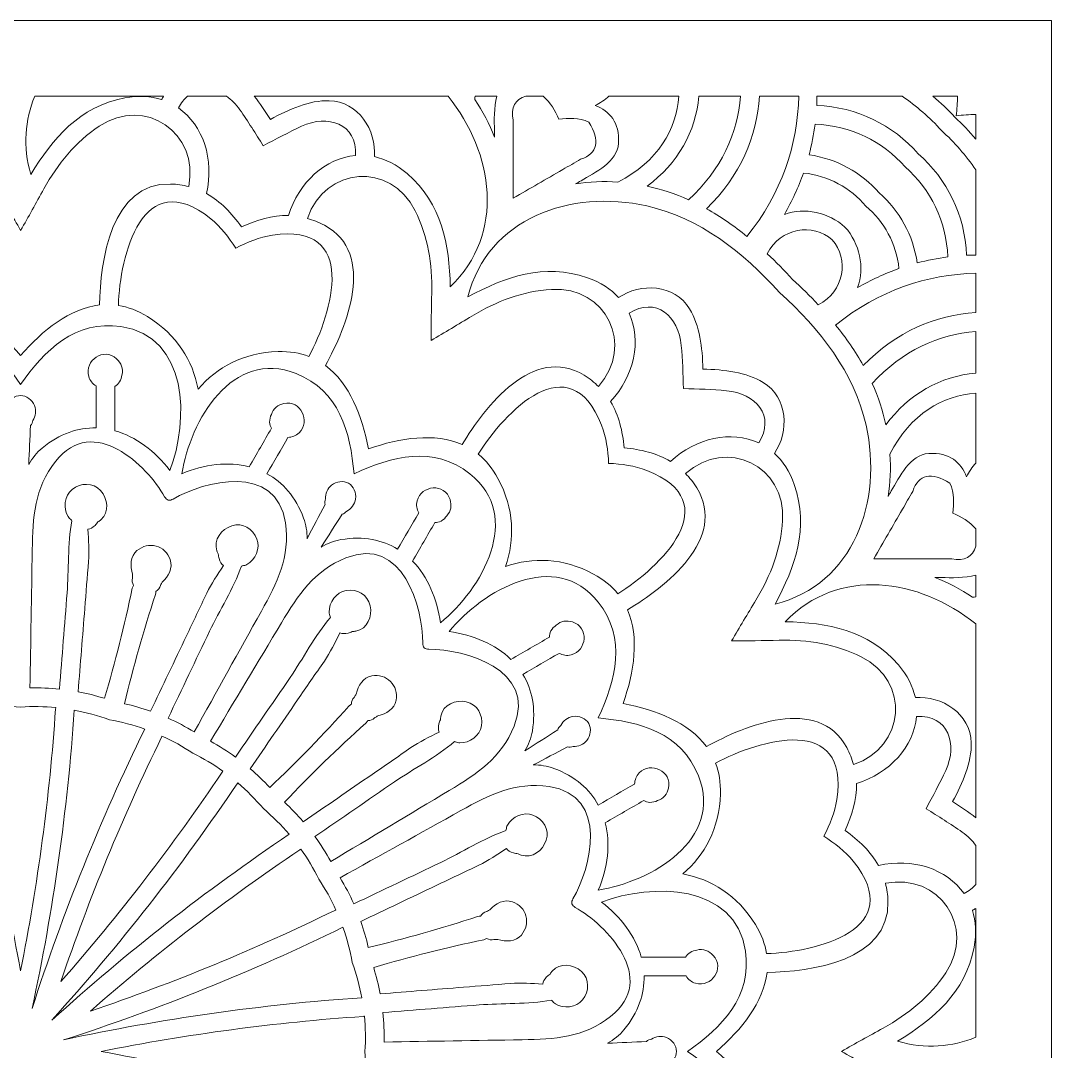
# Model space of a CAD drawing. Extents: x -175 to 692, y -400 to 112.
# Drawn here: x 406.6 to 488.4, y -113.3 to -31.5 of the extents above; entities that cross this region are included whole.
import ezdxf

# ---------------------------------------------------------------- set-up
doc = ezdxf.new("R2010")
doc.units = 0
doc.header["$MEASUREMENT"] = 0
doc.layers.add('Layer 1', color=7, linetype='Continuous', lineweight=0)

msp = doc.modelspace()

# ---------------------------------------------------------------- linework, layer by layer
at = {"layer": 'Layer 1'}
for points, knots in [([(482.316, -31.529), (482.316, -31.529), (479.285, -31.529), (479.285, -31.529), (479.285, -31.529), (468.992, -31.529), (468.992, -31.529), (468.992, -31.529), (467.45, -31.529), (467.45, -31.529), (467.45, -31.529), (464.28, -31.529), (464.28, -31.529), (464.28, -31.529), (462.643, -31.529), (462.643, -31.529), (462.643, -31.529), (459.147, -31.529), (459.147, -31.529), (459.147, -31.529), (456.952, -31.529), (456.952, -31.529), (456.952, -31.529), (444.633, -31.529), (444.633, -31.529), (444.633, -31.529), (442.743, -31.529), (442.743, -31.529), (442.743, -31.529), (439.304, -31.529), (439.304, -31.529), (439.304, -31.529), (437.702, -31.529), (437.702, -31.529), (437.702, -31.529), (434.87, -31.529), (434.87, -31.529), (434.87, -31.529), (430.56, -31.529), (430.56, -31.529), (430.56, -31.529), (413.403, -31.529), (413.403, -31.529), (413.403, -31.529), (410.566, -31.529), (410.566, -31.529), (410.566, -31.529), (410.433, -31.529), (410.433, -31.529), (410.433, -31.529), (408.705, -31.529), (408.705, -31.529), (408.705, -31.529), (404.53, -31.529), (404.53, -31.529), (404.53, -31.529), (402.802, -31.529), (402.802, -31.529), (402.802, -31.529), (402.669, -31.529), (402.669, -31.529), (402.669, -31.529), (399.832, -31.529), (399.832, -31.529), (399.832, -31.529), (382.676, -31.529), (382.676, -31.529), (382.676, -31.529), (378.365, -31.529), (378.365, -31.529), (378.365, -31.529), (375.533, -31.529), (375.533, -31.529), (375.533, -31.529), (373.931, -31.529), (373.931, -31.529), (373.931, -31.529), (370.493, -31.529), (370.493, -31.529), (370.493, -31.529), (368.602, -31.529), (368.602, -31.529), (368.602, -31.529), (356.284, -31.529), (356.284, -31.529), (356.284, -31.529), (354.088, -31.529), (354.088, -31.529), (354.088, -31.529), (350.593, -31.529), (350.593, -31.529), (350.593, -31.529), (348.956, -31.529), (348.956, -31.529), (348.956, -31.529), (345.786, -31.529), (345.786, -31.529), (345.786, -31.529), (344.243, -31.529), (344.243, -31.529), (344.243, -31.529), (333.95, -31.529), (333.95, -31.529), (333.95, -31.529), (330.919, -31.529), (330.919, -31.529), (330.919, -31.529), (324.823, -31.529), (324.823, -31.529), (324.823, -31.529), (324.823, -37.625), (324.823, -37.625), (324.823, -37.625), (324.823, -40.656), (324.823, -40.656), (324.823, -40.656), (324.823, -50.949), (324.823, -50.949), (324.823, -50.949), (324.823, -52.492), (324.823, -52.492), (324.823, -52.492), (324.823, -55.661), (324.823, -55.661), (324.823, -55.661), (324.823, -57.299), (324.823, -57.299), (324.823, -57.299), (324.823, -60.794), (324.823, -60.794), (324.823, -60.794), (324.823, -62.99), (324.823, -62.99), (324.823, -62.99), (324.823, -75.308), (324.823, -75.308), (324.823, -75.308), (324.823, -77.199), (324.823, -77.199), (324.823, -77.199), (324.823, -80.637), (324.823, -80.637), (324.823, -80.637), (324.823, -82.239), (324.823, -82.239), (324.823, -82.239), (324.823, -85.071), (324.823, -85.071), (324.823, -85.071), (324.823, -89.382), (324.823, -89.382), (324.823, -89.382), (324.823, -106.538), (324.823, -106.538), (324.823, -106.538), (324.823, -109.375), (324.823, -109.375), (324.823, -109.375), (324.823, -109.508), (324.823, -109.508), (324.823, -109.508), (324.823, -111.236), (324.823, -111.236), (324.823, -111.236), (324.823, -115.411), (324.823, -115.411), (324.823, -115.411), (324.823, -117.139), (324.823, -117.139), (324.823, -117.139), (324.823, -117.272), (324.823, -117.272), (324.823, -117.272), (324.823, -120.109), (324.823, -120.109), (324.823, -120.109), (324.823, -137.266), (324.823, -137.266), (324.823, -137.266), (324.823, -141.576), (324.823, -141.576), (324.823, -141.576), (324.823, -144.408), (324.823, -144.408), (324.823, -144.408), (324.823, -146.01), (324.823, -146.01), (324.823, -146.01), (324.823, -149.449), (324.823, -149.449), (324.823, -149.449), (324.823, -151.339), (324.823, -151.339), (324.823, -151.339), (324.823, -163.657), (324.823, -163.657), (324.823, -163.657), (324.823, -165.853), (324.823, -165.853), (324.823, -165.853), (324.823, -169.348), (324.823, -169.348), (324.823, -169.348), (324.823, -170.986), (324.823, -170.986), (324.823, -170.986), (324.823, -174.155), (324.823, -174.155), (324.823, -174.155), (324.823, -175.698), (324.823, -175.698), (324.823, -175.698), (324.823, -185.991), (324.823, -185.991), (324.823, -185.991), (324.823, -189.022), (324.823, -189.022), (324.823, -189.022), (324.823, -195.119), (324.823, -195.119), (324.823, -195.119), (330.919, -195.119), (330.919, -195.119), (330.919, -195.119), (333.95, -195.119), (333.95, -195.119), (333.95, -195.119), (344.243, -195.119), (344.243, -195.119), (344.243, -195.119), (345.786, -195.119), (345.786, -195.119), (345.786, -195.119), (348.956, -195.119), (348.956, -195.119), (348.956, -195.119), (350.593, -195.119), (350.593, -195.119), (350.593, -195.119), (354.088, -195.119), (354.088, -195.119), (354.088, -195.119), (356.284, -195.119), (356.284, -195.119), (356.284, -195.119), (368.602, -195.119), (368.602, -195.119), (368.602, -195.119), (370.493, -195.119), (370.493, -195.119), (370.493, -195.119), (373.931, -195.119), (373.931, -195.119), (373.931, -195.119), (375.533, -195.119), (375.533, -195.119), (375.533, -195.119), (378.365, -195.119), (378.365, -195.119), (378.365, -195.119), (382.676, -195.119), (382.676, -195.119), (382.676, -195.119), (399.832, -195.119), (399.832, -195.119), (399.832, -195.119), (402.669, -195.119), (402.669, -195.119), (402.669, -195.119), (402.802, -195.119), (402.802, -195.119), (402.802, -195.119), (404.53, -195.119), (404.53, -195.119), (404.53, -195.119), (408.705, -195.119), (408.705, -195.119), (408.705, -195.119), (410.433, -195.119), (410.433, -195.119), (410.433, -195.119), (410.566, -195.119), (410.566, -195.119), (410.566, -195.119), (413.403, -195.119), (413.403, -195.119), (413.403, -195.119), (430.559, -195.119), (430.559, -195.119), (430.559, -195.119), (434.87, -195.119), (434.87, -195.119), (434.87, -195.119), (437.702, -195.119), (437.702, -195.119), (437.702, -195.119), (439.304, -195.119), (439.304, -195.119), (439.304, -195.119), (442.743, -195.119), (442.743, -195.119), (442.743, -195.119), (444.633, -195.119), (444.633, -195.119), (444.633, -195.119), (456.952, -195.119), (456.952, -195.119), (456.952, -195.119), (459.147, -195.119), (459.147, -195.119), (459.147, -195.119), (462.643, -195.119), (462.643, -195.119), (462.643, -195.119), (464.28, -195.119), (464.28, -195.119), (464.28, -195.119), (467.45, -195.119), (467.45, -195.119), (467.45, -195.119), (468.992, -195.119), (468.992, -195.119), (468.992, -195.119), (479.285, -195.119), (479.285, -195.119), (479.285, -195.119), (482.316, -195.119), (482.316, -195.119), (482.316, -195.119), (488.413, -195.119), (488.413, -195.119), (488.413, -195.119), (488.413, -189.022), (488.413, -189.022), (488.413, -189.022), (488.413, -185.991), (488.413, -185.991), (488.413, -185.991), (488.413, -175.698), (488.413, -175.698), (488.413, -175.698), (488.413, -174.155), (488.413, -174.155), (488.413, -174.155), (488.413, -170.986), (488.413, -170.986), (488.413, -170.986), (488.413, -169.348), (488.413, -169.348), (488.413, -169.348), (488.413, -165.853), (488.413, -165.853), (488.413, -165.853), (488.413, -163.657), (488.413, -163.657), (488.413, -163.657), (488.413, -151.339), (488.413, -151.339), (488.413, -151.339), (488.413, -149.449), (488.413, -149.449), (488.413, -149.449), (488.413, -146.01), (488.413, -146.01), (488.413, -146.01), (488.413, -144.408), (488.413, -144.408), (488.413, -144.408), (488.413, -141.576), (488.413, -141.576), (488.413, -141.576), (488.413, -137.266), (488.413, -137.266), (488.413, -137.266), (488.413, -120.109), (488.413, -120.109), (488.413, -120.109), (488.413, -117.272), (488.413, -117.272), (488.413, -117.272), (488.413, -117.139), (488.413, -117.139), (488.413, -117.139), (488.413, -115.411), (488.413, -115.411), (488.413, -115.411), (488.413, -111.236), (488.413, -111.236), (488.413, -111.236), (488.413, -109.508), (488.413, -109.508), (488.413, -109.508), (488.413, -109.375), (488.413, -109.375), (488.413, -109.375), (488.413, -106.538), (488.413, -106.538), (488.413, -106.538), (488.413, -89.382), (488.413, -89.382), (488.413, -89.382), (488.413, -85.071), (488.413, -85.071), (488.413, -85.071), (488.413, -82.239), (488.413, -82.239), (488.413, -82.239), (488.413, -80.637), (488.413, -80.637), (488.413, -80.637), (488.413, -77.199), (488.413, -77.199), (488.413, -77.199), (488.413, -75.308), (488.413, -75.308), (488.413, -75.308), (488.413, -62.99), (488.413, -62.99), (488.413, -62.99), (488.413, -60.794), (488.413, -60.794), (488.413, -60.794), (488.413, -57.299), (488.413, -57.299), (488.413, -57.299), (488.413, -55.661), (488.413, -55.661), (488.413, -55.661), (488.413, -52.492), (488.413, -52.492), (488.413, -52.492), (488.413, -50.949), (488.413, -50.949), (488.413, -50.949), (488.413, -40.656), (488.413, -40.656), (488.413, -40.656), (488.413, -37.625), (488.413, -37.625), (488.413, -37.625), (488.413, -31.529), (488.413, -31.529), (488.413, -31.529), (482.316, -31.529), (482.316, -31.529)], [0, 0, 0, 0, 1, 1, 1, 2, 2, 2, 3, 3, 3, 4, 4, 4, 5, 5, 5, 6, 6, 6, 7, 7, 7, 8, 8, 8, 9, 9, 9, 10, 10, 10, 11, 11, 11, 12, 12, 12, 13, 13, 13, 14, 14, 14, 15, 15, 15, 16, 16, 16, 17, 17, 17, 18, 18, 18, 19, 19, 19, 20, 20, 20, 21, 21, 21, 22, 22, 22, 23, 23, 23, 24, 24, 24, 25, 25, 25, 26, 26, 26, 27, 27, 27, 28, 28, 28, 29, 29, 29, 30, 30, 30, 31, 31, 31, 32, 32, 32, 33, 33, 33, 34, 34, 34, 35, 35, 35, 36, 36, 36, 37, 37, 37, 38, 38, 38, 39, 39, 39, 40, 40, 40, 41, 41, 41, 42, 42, 42, 43, 43, 43, 44, 44, 44, 45, 45, 45, 46, 46, 46, 47, 47, 47, 48, 48, 48, 49, 49, 49, 50, 50, 50, 51, 51, 51, 52, 52, 52, 53, 53, 53, 54, 54, 54, 55, 55, 55, 56, 56, 56, 57, 57, 57, 58, 58, 58, 59, 59, 59, 60, 60, 60, 61, 61, 61, 62, 62, 62, 63, 63, 63, 64, 64, 64, 65, 65, 65, 66, 66, 66, 67, 67, 67, 68, 68, 68, 69, 69, 69, 70, 70, 70, 71, 71, 71, 72, 72, 72, 73, 73, 73, 74, 74, 74, 75, 75, 75, 76, 76, 76, 77, 77, 77, 78, 78, 78, 79, 79, 79, 80, 80, 80, 81, 81, 81, 82, 82, 82, 83, 83, 83, 84, 84, 84, 85, 85, 85, 86, 86, 86, 87, 87, 87, 88, 88, 88, 89, 89, 89, 90, 90, 90, 91, 91, 91, 92, 92, 92, 93, 93, 93, 94, 94, 94, 95, 95, 95, 96, 96, 96, 97, 97, 97, 98, 98, 98, 99, 99, 99, 100, 100, 100, 101, 101, 101, 102, 102, 102, 103, 103, 103, 104, 104, 104, 105, 105, 105, 106, 106, 106, 107, 107, 107, 108, 108, 108, 109, 109, 109, 110, 110, 110, 111, 111, 111, 112, 112, 112, 113, 113, 113, 114, 114, 114, 115, 115, 115, 116, 116, 116, 117, 117, 117, 118, 118, 118, 119, 119, 119, 120, 120, 120, 121, 121, 121, 122, 122, 122, 123, 123, 123, 124, 124, 124, 125, 125, 125, 126, 126, 126, 127, 127, 127, 128, 128, 128, 129, 129, 129, 130, 130, 130, 131, 131, 131, 132, 132, 132, 133, 133, 133, 134, 134, 134, 135, 135, 135, 136, 136, 136, 137, 137, 137, 138, 138, 138, 139, 139, 139, 140, 140, 140, 141, 141, 141, 142, 142, 142, 143, 143, 143, 144, 144, 144, 145, 145, 145, 146, 146, 146, 147, 147, 147, 148, 148, 148, 148]), ([(419.957, -44.701), (419.51, -44.589), (419.039, -44.509), (418.517, -44.496), (413.774, -44.378), (412.95, -50.61), (412.884, -54.095), (410.516, -54.361), (408.362, -56.098), (406.618, -58.113), (404.873, -56.098), (402.72, -54.361), (400.351, -54.095), (400.285, -50.61), (399.462, -44.378), (394.719, -44.496), (394.197, -44.509), (393.726, -44.589), (393.279, -44.701), (392.44, -40.424), (396.722, -37.486), (400.372, -39.897), (402.296, -41.168), (403.66, -42.886), (404.778, -44.886), (405.398, -45.994), (405.989, -47.1), (406.618, -48.176), (407.246, -47.1), (407.838, -45.994), (408.457, -44.886), (409.575, -42.886), (410.939, -41.168), (412.863, -39.897), (416.514, -37.486), (420.796, -40.424), (419.957, -44.701)], [0, 0, 0, 0, 1, 1, 1, 2, 2, 2, 3, 3, 3, 4, 4, 4, 5, 5, 5, 6, 6, 6, 7, 7, 7, 8, 8, 8, 9, 9, 9, 10, 10, 10, 11, 11, 11, 12, 12, 12, 12]), ([(417.966, -37.529), (417.914, -37.62), (417.849, -37.704), (417.804, -37.799), (416.95, -37.528), (415.973, -37.455), (414.878, -37.666), (411.258, -38.363), (409.186, -40.867), (407.424, -43.739), (406.782, -41.514), (406.97, -39.407), (407.734, -37.529), (407.734, -37.529), (417.966, -37.529), (417.966, -37.529)], [0, 0, 0, 0, 1, 1, 1, 2, 2, 2, 3, 3, 3, 4, 4, 4, 5, 5, 5, 5]), ([(422.949, -37.529), (423.345, -37.8), (423.711, -38.16), (424.015, -38.598), (424.664, -39.53), (425.27, -40.497), (425.872, -41.466), (425.872, -41.466), (425.871, -41.468), (425.871, -41.468), (426.877, -40.93), (427.886, -40.394), (428.914, -39.91), (430.979, -38.94), (433.324, -39.696), (433.198, -42.224), (430.812, -42.433), (428.693, -44.354), (427.871, -46.996), (426.591, -46.973), (425.361, -47.35), (424.148, -47.899), (423.373, -46.817), (422.495, -45.876), (421.376, -45.255), (421.984, -42.556), (421.109, -39.833), (419.148, -38.459), (419.35, -38.065), (419.592, -37.76), (419.858, -37.529), (419.858, -37.529), (422.949, -37.529), (422.949, -37.529)], [0, 0, 0, 0, 1, 1, 1, 2, 2, 2, 3, 3, 3, 4, 4, 4, 5, 5, 5, 6, 6, 6, 7, 7, 7, 8, 8, 8, 9, 9, 9, 10, 10, 10, 11, 11, 11, 11]), ([(440.539, -37.529), (444.181, -42.046), (445.099, -48.427), (440.714, -52.652), (440.624, -49.286), (440.078, -46.084), (437.292, -43.672), (436.45, -42.942), (435.568, -42.517), (434.692, -42.324), (434.854, -40.231), (433.414, -37.941), (431.113, -37.887), (429.522, -37.849), (427.938, -38.545), (426.434, -39.368), (426.434, -39.368), (426.434, -39.368), (426.434, -39.368), (426.042, -38.724), (425.622, -38.098), (425.159, -37.529), (425.159, -37.529), (440.539, -37.529), (440.539, -37.529)], [0, 0, 0, 0, 1, 1, 1, 2, 2, 2, 3, 3, 3, 4, 4, 4, 5, 5, 5, 6, 6, 6, 7, 7, 7, 8, 8, 8, 8]), ([(444.411, -37.529), (444.155, -38.414), (444.212, -39.47), (444.211, -40.268), (444.211, -40.435), (444.211, -40.602), (444.211, -40.769), (443.817, -39.737), (443.296, -38.74), (442.674, -37.798), (442.668, -37.704), (442.678, -37.621), (442.675, -37.529), (442.675, -37.529), (444.411, -37.529), (444.411, -37.529)], [0, 0, 0, 0, 1, 1, 1, 2, 2, 2, 3, 3, 3, 4, 4, 4, 5, 5, 5, 5]), ([(448.077, -37.529), (448.688, -38.031), (449.045, -38.666), (449.322, -39.357), (449.322, -39.357), (449.322, -39.357), (449.322, -39.357), (450.119, -39.243), (450.905, -39.228), (451.709, -39.581), (452.643, -41.067), (452.426, -42.049), (451.057, -42.528), (450.584, -42.802), (450.11, -43.076), (449.637, -43.349), (448.326, -44.107), (447.015, -44.865), (445.704, -45.624), (445.705, -44.109), (445.706, -42.595), (445.707, -41.08), (445.708, -40.534), (445.708, -39.987), (445.709, -39.441), (445.514, -38.414), (445.853, -37.781), (446.708, -37.529), (446.708, -37.529), (448.077, -37.529), (448.077, -37.529)], [0, 0, 0, 0, 1, 1, 1, 2, 2, 2, 3, 3, 3, 4, 4, 4, 5, 5, 5, 6, 6, 6, 7, 7, 7, 8, 8, 8, 9, 9, 9, 10, 10, 10, 10]), ([(458.843, -37.529), (458.667, -40.144), (457.223, -42.719), (453.997, -44.335), (452.87, -44.267), (451.746, -44.315), (450.655, -44.49), (450.799, -44.406), (450.944, -44.323), (451.088, -44.239), (452.199, -43.597), (453.96, -42.752), (454.063, -41.259), (454.177, -39.604), (453.363, -38.703), (452.214, -38.257), (452.61, -38.059), (452.968, -37.809), (453.304, -37.529), (453.304, -37.529), (458.843, -37.529), (458.843, -37.529)], [0, 0, 0, 0, 1, 1, 1, 2, 2, 2, 3, 3, 3, 4, 4, 4, 5, 5, 5, 6, 6, 6, 7, 7, 7, 7]), ([(463.749, -37.529), (463.532, -40.446), (462.236, -43.374), (459.606, -45.743), (458.56, -45.273), (457.467, -44.91), (456.328, -44.663), (458.77, -42.892), (460.196, -40.317), (460.447, -37.529), (460.447, -37.529), (463.749, -37.529), (463.749, -37.529)], [0, 0, 0, 0, 1, 1, 1, 2, 2, 2, 3, 3, 3, 4, 4, 4, 4]), ([(468.361, -37.529), (468.292, -41.357), (467, -45.253), (464.253, -48.648), (463.232, -47.827), (462.163, -47.083), (461.036, -46.456), (463.735, -43.866), (465.059, -40.694), (465.257, -37.529), (465.257, -37.529), (468.361, -37.529), (468.361, -37.529)], [0, 0, 0, 0, 1, 1, 1, 2, 2, 2, 3, 3, 3, 4, 4, 4, 4]), ([(482.413, -50.131), (482.169, -50.136), (481.927, -50.126), (481.683, -50.139), (481.544, -46.957), (480.136, -44.105), (477.849, -42.093), (475.836, -39.806), (472.984, -38.397), (469.802, -38.258), (469.815, -38.014), (469.806, -37.772), (469.81, -37.529), (469.81, -37.529), (476.562, -37.529), (476.562, -37.529), (477.703, -38.305), (478.754, -39.211), (479.694, -40.248), (479.694, -40.248), (479.694, -40.248), (479.694, -40.248), (480.73, -41.187), (481.636, -42.238), (482.413, -43.379), (482.413, -43.379), (482.413, -50.131), (482.413, -50.131)], [0, 0, 0, 0, 1, 1, 1, 2, 2, 2, 3, 3, 3, 4, 4, 4, 5, 5, 5, 6, 6, 6, 7, 7, 7, 8, 8, 8, 9, 9, 9, 9]), ([(482.413, -40.925), (481.894, -40.317), (481.35, -39.73), (480.755, -39.186), (480.211, -38.591), (479.624, -38.047), (479.016, -37.529), (479.016, -37.529), (480.964, -37.529), (480.964, -37.529), (480.96, -38.041), (480.928, -38.56), (480.855, -39.086), (480.855, -39.086), (480.855, -39.086), (480.855, -39.086), (481.381, -39.013), (481.9, -38.981), (482.413, -38.978), (482.413, -38.978), (482.413, -40.925), (482.413, -40.925)], [0, 0, 0, 0, 1, 1, 1, 2, 2, 2, 3, 3, 3, 4, 4, 4, 5, 5, 5, 6, 6, 6, 7, 7, 7, 7]), ([(474.743, -45.198), (473.342, -43.58), (471.386, -42.492), (469.181, -42.175), (469.394, -41.37), (469.558, -40.561), (469.666, -39.75), (472.472, -39.856), (475.033, -41.092), (476.806, -43.136), (476.806, -43.136), (476.806, -43.136), (476.806, -43.136), (478.849, -44.908), (480.085, -47.469), (480.191, -50.275), (479.38, -50.383), (478.571, -50.547), (477.766, -50.76), (477.449, -48.555), (476.362, -46.599), (474.743, -45.198)], [0, 0, 0, 0, 1, 1, 1, 2, 2, 2, 3, 3, 3, 4, 4, 4, 5, 5, 5, 6, 6, 6, 7, 7, 7, 7]), ([(429.492, -58.179), (428.775, -57.907), (427.965, -57.764), (427.043, -57.793), (424.299, -57.88), (422.206, -59.025), (420.701, -60.763), (420.267, -58.506), (419.027, -56.468), (416.694, -55.02), (415.91, -54.533), (415.137, -54.253), (414.38, -54.13), (414.491, -50.192), (416.27, -42.897), (421.699, -47.246), (422.505, -47.891), (423.129, -48.711), (423.695, -49.59), (423.695, -49.59), (423.697, -49.582), (423.697, -49.582), (424.625, -49.104), (425.577, -48.713), (426.595, -48.558), (433.472, -47.506), (431.365, -54.713), (429.492, -58.179)], [0, 0, 0, 0, 1, 1, 1, 2, 2, 2, 3, 3, 3, 4, 4, 4, 5, 5, 5, 6, 6, 6, 7, 7, 7, 8, 8, 8, 9, 9, 9, 9]), ([(442.43, -54.974), (444.397, -53.802), (446.438, -52.996), (448.74, -52.857), (453.107, -52.594), (455.346, -57.28), (452.481, -60.564), (452.15, -60.244), (451.782, -59.939), (451.336, -59.666), (447.291, -57.195), (443.458, -62.177), (441.657, -65.162), (439.473, -64.21), (436.74, -64.637), (434.223, -65.51), (433.72, -62.892), (432.723, -60.311), (430.805, -58.896), (432.49, -55.846), (434.893, -50.037), (430.727, -47.767), (430.268, -47.518), (429.82, -47.352), (429.377, -47.225), (430.789, -43.102), (435.966, -42.698), (437.922, -46.612), (438.953, -48.675), (439.275, -50.844), (439.243, -53.135), (439.226, -54.404), (439.185, -55.658), (439.192, -56.904), (440.274, -56.286), (441.339, -55.624), (442.43, -54.974)], [0, 0, 0, 0, 1, 1, 1, 2, 2, 2, 3, 3, 3, 4, 4, 4, 5, 5, 5, 6, 6, 6, 7, 7, 7, 8, 8, 8, 9, 9, 9, 10, 10, 10, 11, 11, 11, 12, 12, 12, 12]), ([(472.033, -47.909), (470.711, -46.715), (468.85, -46.344), (467.228, -46.907), (467.84, -45.836), (468.346, -44.739), (468.738, -43.624), (470.722, -43.829), (472.468, -44.795), (473.685, -46.256), (473.685, -46.256), (473.685, -46.256), (473.685, -46.256), (475.146, -47.473), (476.112, -49.219), (476.317, -51.203), (475.202, -51.595), (474.105, -52.101), (473.034, -52.713), (473.598, -51.091), (473.226, -49.231), (472.033, -47.909)], [0, 0, 0, 0, 1, 1, 1, 2, 2, 2, 3, 3, 3, 4, 4, 4, 5, 5, 5, 6, 6, 6, 7, 7, 7, 7]), ([(466.482, -77.829), (468.087, -74.869), (469.214, -71.823), (468.009, -68.341), (467.644, -67.288), (467.093, -66.478), (466.431, -65.873), (467.617, -64.142), (467.515, -61.439), (465.549, -60.241), (464.19, -59.413), (462.471, -59.224), (460.757, -59.184), (460.717, -57.47), (460.528, -55.751), (459.7, -54.392), (458.502, -52.426), (455.8, -52.324), (454.068, -53.51), (453.463, -52.849), (452.654, -52.297), (451.6, -51.933), (448.118, -50.727), (445.073, -51.855), (442.112, -53.459), (443.666, -47.2), (450.287, -44.879), (456.309, -46.238), (460.513, -47.187), (463.94, -49.91), (466.844, -53.098), (470.031, -56.001), (472.755, -59.428), (473.703, -63.632), (475.062, -69.655), (472.741, -76.275), (466.482, -77.829)], [0, 0, 0, 0, 1, 1, 1, 2, 2, 2, 3, 3, 3, 4, 4, 4, 5, 5, 5, 6, 6, 6, 7, 7, 7, 8, 8, 8, 9, 9, 9, 10, 10, 10, 11, 11, 11, 12, 12, 12, 12]), ([(469.916, -54.085), (469.265, -53.386), (468.581, -52.714), (467.876, -52.065), (467.876, -52.065), (467.876, -52.065), (467.876, -52.065), (467.227, -51.36), (466.555, -50.676), (465.856, -50.026), (466.931, -47.958), (469.485, -47.568), (471.013, -48.928), (472.373, -50.457), (471.983, -53.01), (469.916, -54.085)], [0, 0, 0, 0, 1, 1, 1, 2, 2, 2, 3, 3, 3, 4, 4, 4, 5, 5, 5, 5]), ([(482.413, -54.685), (479.247, -54.882), (476.075, -56.206), (473.485, -58.906), (472.858, -57.778), (472.115, -56.709), (471.294, -55.688), (474.688, -52.941), (478.584, -51.649), (482.413, -51.58), (482.413, -51.58), (482.413, -54.685), (482.413, -54.685)], [0, 0, 0, 0, 1, 1, 1, 2, 2, 2, 3, 3, 3, 4, 4, 4, 4]), ([(454.902, -54.754), (457.028, -53.381), (458.855, -55.035), (459.047, -57.308), (459.143, -58.44), (459.182, -59.581), (459.22, -60.722), (459.22, -60.722), (459.22, -60.722), (459.22, -60.722), (460.36, -60.759), (461.501, -60.798), (462.634, -60.894), (464.907, -61.086), (466.56, -62.914), (465.187, -65.039), (463.016, -64.028), (460.221, -64.632), (458.187, -66.509), (457.091, -65.849), (455.836, -65.56), (454.512, -65.429), (454.381, -64.105), (454.092, -62.851), (453.432, -61.754), (455.309, -59.721), (455.913, -56.925), (454.902, -54.754)], [0, 0, 0, 0, 1, 1, 1, 2, 2, 2, 3, 3, 3, 4, 4, 4, 5, 5, 5, 6, 6, 6, 7, 7, 7, 8, 8, 8, 9, 9, 9, 9]), ([(414.579, -55.809), (419.969, -56.607), (419.973, -63.262), (418.461, -67.225), (417.281, -65.677), (415.76, -64.541), (414.101, -64.078), (414.101, -62.903), (414.101, -61.729), (414.101, -60.554), (414.242, -60.464), (414.373, -60.353), (414.474, -60.196), (414.582, -60.028), (414.627, -59.85), (414.645, -59.671), (414.812, -59.165), (414.589, -58.688), (414.238, -58.364), (413.217, -57.421), (411.672, -58.484), (412.025, -59.769), (412.115, -60.098), (412.335, -60.348), (412.604, -60.519), (412.604, -61.631), (412.604, -62.742), (412.604, -63.854), (411.19, -63.823), (409.728, -64.293), (408.329, -65.444), (407.888, -65.807), (407.544, -66.258), (407.263, -66.756), (407.309, -65.722), (407.356, -64.688), (407.402, -63.655), (407.5, -63.551), (407.562, -63.42), (407.591, -63.264), (407.812, -62.917), (407.875, -62.47), (407.718, -62.077), (407.525, -61.594), (407.092, -61.296), (406.618, -61.267), (406.143, -61.296), (405.711, -61.594), (405.518, -62.077), (405.36, -62.47), (405.423, -62.917), (405.644, -63.264), (405.673, -63.42), (405.735, -63.551), (405.833, -63.655), (405.88, -64.688), (405.926, -65.722), (405.973, -66.756), (405.691, -66.258), (405.348, -65.807), (404.907, -65.444), (403.508, -64.293), (402.045, -63.823), (400.631, -63.854), (400.631, -62.742), (400.631, -61.631), (400.631, -60.519), (400.9, -60.348), (401.12, -60.098), (401.211, -59.769), (401.563, -58.484), (400.018, -57.421), (398.998, -58.364), (398.646, -58.688), (398.423, -59.165), (398.59, -59.671), (398.609, -59.85), (398.653, -60.028), (398.762, -60.196), (398.863, -60.353), (398.994, -60.464), (399.134, -60.554), (399.134, -61.729), (399.134, -62.903), (399.134, -64.078), (397.476, -64.541), (395.954, -65.677), (394.774, -67.225), (393.262, -63.262), (393.266, -56.607), (398.657, -55.809), (402.278, -55.273), (404.728, -57.688), (406.618, -60.409), (408.507, -57.688), (410.957, -55.273), (414.579, -55.809)], [0, 0, 0, 0, 1, 1, 1, 2, 2, 2, 3, 3, 3, 4, 4, 4, 5, 5, 5, 6, 6, 6, 7, 7, 7, 8, 8, 8, 9, 9, 9, 10, 10, 10, 11, 11, 11, 12, 12, 12, 13, 13, 13, 14, 14, 14, 15, 15, 15, 16, 16, 16, 17, 17, 17, 18, 18, 18, 19, 19, 19, 20, 20, 20, 21, 21, 21, 22, 22, 22, 23, 23, 23, 24, 24, 24, 25, 25, 25, 26, 26, 26, 27, 27, 27, 28, 28, 28, 29, 29, 29, 30, 30, 30, 31, 31, 31, 32, 32, 32, 32]), ([(482.413, -59.494), (479.624, -59.745), (477.049, -61.171), (475.278, -63.613), (475.032, -62.474), (474.668, -61.381), (474.198, -60.336), (476.568, -57.705), (479.495, -56.409), (482.413, -56.192), (482.413, -56.192), (482.413, -59.494), (482.413, -59.494)], [0, 0, 0, 0, 1, 1, 1, 2, 2, 2, 3, 3, 3, 4, 4, 4, 4]), ([(452.072, -75.445), (449.651, -74.149), (447.266, -74.094), (445.094, -74.847), (445.847, -72.675), (445.792, -70.29), (444.496, -67.87), (444.06, -67.056), (443.531, -66.426), (442.937, -65.942), (445.002, -62.587), (450.19, -57.158), (452.718, -63.639), (453.092, -64.599), (453.229, -65.619), (453.28, -66.661), (454.322, -66.712), (455.342, -66.849), (456.302, -67.224), (462.783, -69.751), (457.354, -74.939), (453.999, -77.004), (453.515, -76.41), (452.885, -75.881), (452.072, -75.445)], [0, 0, 0, 0, 1, 1, 1, 2, 2, 2, 3, 3, 3, 4, 4, 4, 5, 5, 5, 6, 6, 6, 7, 7, 7, 8, 8, 8, 8]), ([(439.924, -79.325), (439.676, -77.394), (438.927, -75.648), (437.721, -74.417), (438.309, -73.4), (438.896, -72.383), (439.483, -71.366), (439.65, -71.358), (439.819, -71.328), (439.985, -71.242), (440.185, -71.139), (440.323, -70.986), (440.432, -70.817), (440.782, -70.464), (440.833, -69.973), (440.697, -69.537), (440.284, -68.211), (438.415, -68.359), (438.078, -69.647), (437.991, -69.978), (438.057, -70.304), (438.205, -70.587), (437.649, -71.549), (437.093, -72.512), (436.537, -73.475), (435.328, -72.741), (433.826, -72.417), (432.039, -72.714), (431.479, -72.807), (430.957, -73.019), (430.467, -73.306), (431.022, -72.438), (431.577, -71.57), (432.132, -70.702), (432.268, -70.66), (432.387, -70.578), (432.491, -70.457), (432.856, -70.268), (433.133, -69.912), (433.194, -69.492), (433.268, -68.978), (433.043, -68.503), (432.646, -68.241), (432.221, -68.029), (431.697, -68.071), (431.288, -68.392), (430.955, -68.654), (430.786, -69.073), (430.805, -69.484), (430.751, -69.634), (430.74, -69.778), (430.772, -69.917), (430.298, -70.831), (429.824, -71.746), (429.349, -72.66), (429.353, -72.092), (429.275, -71.534), (429.076, -71.003), (428.44, -69.307), (427.408, -68.168), (426.168, -67.488), (426.724, -66.525), (427.28, -65.563), (427.835, -64.6), (428.154, -64.586), (428.469, -64.48), (428.712, -64.24), (429.66, -63.304), (428.853, -61.611), (427.499, -61.917), (427.052, -62.017), (426.653, -62.307), (426.522, -62.786), (426.43, -62.965), (426.367, -63.161), (426.378, -63.386), (426.387, -63.573), (426.445, -63.734), (426.521, -63.882), (425.934, -64.9), (425.347, -65.917), (424.76, -66.934), (423.091, -66.505), (421.204, -66.729), (419.408, -67.48), (420.08, -63.292), (423.413, -57.53), (428.481, -59.534), (431.885, -60.881), (432.799, -64.197), (433.075, -67.498), (436.072, -66.087), (439.401, -65.22), (442.269, -67.495), (446.539, -70.881), (443.215, -76.649), (439.924, -79.325)], [0, 0, 0, 0, 1, 1, 1, 2, 2, 2, 3, 3, 3, 4, 4, 4, 5, 5, 5, 6, 6, 6, 7, 7, 7, 8, 8, 8, 9, 9, 9, 10, 10, 10, 11, 11, 11, 12, 12, 12, 13, 13, 13, 14, 14, 14, 15, 15, 15, 16, 16, 16, 17, 17, 17, 18, 18, 18, 19, 19, 19, 20, 20, 20, 21, 21, 21, 22, 22, 22, 23, 23, 23, 24, 24, 24, 25, 25, 25, 26, 26, 26, 27, 27, 27, 28, 28, 28, 29, 29, 29, 30, 30, 30, 31, 31, 31, 32, 32, 32, 32]), ([(482.413, -66.637), (482.132, -66.973), (481.882, -67.331), (481.684, -67.727), (481.238, -66.578), (480.337, -65.764), (478.682, -65.879), (477.189, -65.982), (476.344, -67.742), (475.702, -68.853), (475.619, -68.997), (475.535, -69.142), (475.451, -69.286), (475.626, -68.195), (475.674, -67.072), (475.606, -65.944), (477.222, -62.718), (479.797, -61.274), (482.413, -61.099), (482.413, -61.099), (482.413, -66.637), (482.413, -66.637)], [0, 0, 0, 0, 1, 1, 1, 2, 2, 2, 3, 3, 3, 4, 4, 4, 5, 5, 5, 6, 6, 6, 7, 7, 7, 7]), ([(425.721, -78.391), (423.945, -81.585), (422.17, -84.779), (420.395, -87.973), (419.723, -87.567), (419.034, -87.197), (418.322, -86.879), (419.419, -84.575), (420.517, -82.27), (421.614, -79.966), (422.378, -78.362), (423.54, -76.585), (424.145, -74.818), (424.173, -74.807), (424.202, -74.798), (424.228, -74.784), (424.339, -74.782), (424.455, -74.758), (424.574, -74.693), (425.239, -74.327), (425.662, -73.404), (425.371, -72.665), (425.059, -71.872), (424.244, -71.335), (423.373, -71.616), (422.558, -71.88), (421.881, -72.716), (422.197, -73.611), (422.226, -73.694), (422.261, -73.774), (422.3, -73.852), (422.31, -73.972), (422.331, -74.095), (422.368, -74.219), (422.447, -74.476), (422.566, -74.655), (422.708, -74.778), (422.24, -75.493), (421.748, -76.215), (421.392, -76.961), (420.855, -78.089), (420.318, -79.217), (419.781, -80.345), (418.831, -82.339), (417.882, -84.334), (416.932, -86.328), (416.26, -86.09), (415.569, -85.896), (414.864, -85.734), (415.558, -82.81), (416.375, -79.924), (417.323, -77.071), (417.353, -76.981), (417.354, -76.901), (417.353, -76.822), (417.527, -76.715), (417.666, -76.541), (417.714, -76.358), (417.717, -76.344), (417.713, -76.333), (417.716, -76.32), (417.769, -76.246), (417.815, -76.167), (417.856, -76.085), (418.36, -75.634), (418.722, -74.961), (418.488, -74.294), (418.296, -73.748), (417.878, -73.362), (417.362, -73.226), (416.846, -73.086), (416.292, -73.211), (415.853, -73.588), (415.316, -74.049), (415.293, -74.812), (415.505, -75.455), (415.499, -75.546), (415.499, -75.637), (415.508, -75.729), (415.504, -75.741), (415.495, -75.749), (415.491, -75.762), (415.441, -75.945), (415.475, -76.164), (415.572, -76.344), (415.531, -76.411), (415.492, -76.482), (415.473, -76.575), (414.867, -79.519), (414.132, -82.428), (413.271, -85.307), (412.58, -85.095), (411.884, -84.918), (411.183, -84.787), (411.358, -82.586), (411.532, -80.384), (411.707, -78.182), (411.806, -76.936), (411.905, -75.691), (412.004, -74.445), (412.069, -73.621), (412.006, -72.751), (411.958, -71.896), (412.142, -71.861), (412.334, -71.766), (412.529, -71.583), (412.619, -71.499), (412.687, -71.406), (412.754, -71.313), (412.833, -71.261), (412.909, -71.204), (412.982, -71.142), (413.703, -70.525), (413.534, -69.462), (412.96, -68.826), (412.347, -68.147), (411.372, -68.205), (410.706, -68.735), (410.085, -69.23), (409.989, -70.241), (410.382, -70.89), (410.453, -71.006), (410.541, -71.084), (410.636, -71.142), (410.651, -71.167), (410.672, -71.189), (410.691, -71.213), (410.332, -73.046), (410.45, -75.166), (410.309, -76.936), (410.107, -79.481), (409.905, -82.025), (409.703, -84.57), (408.928, -84.489), (408.146, -84.465), (407.361, -84.48), (407.421, -80.827), (407.481, -77.173), (407.54, -73.52), (407.582, -70.967), (407.701, -68.644), (409.387, -66.502), (412.387, -62.692), (416.673, -66.862), (418.047, -69.31), (418.124, -69.447), (418.227, -69.529), (418.337, -69.587), (418.461, -69.591), (418.591, -69.572), (418.726, -69.491), (421.14, -68.059), (426.937, -66.59), (427.63, -71.39), (428.019, -74.089), (426.961, -76.16), (425.721, -78.391)], [0, 0, 0, 0, 1, 1, 1, 2, 2, 2, 3, 3, 3, 4, 4, 4, 5, 5, 5, 6, 6, 6, 7, 7, 7, 8, 8, 8, 9, 9, 9, 10, 10, 10, 11, 11, 11, 12, 12, 12, 13, 13, 13, 14, 14, 14, 15, 15, 15, 16, 16, 16, 17, 17, 17, 18, 18, 18, 19, 19, 19, 20, 20, 20, 21, 21, 21, 22, 22, 22, 23, 23, 23, 24, 24, 24, 25, 25, 25, 26, 26, 26, 27, 27, 27, 28, 28, 28, 29, 29, 29, 30, 30, 30, 31, 31, 31, 32, 32, 32, 33, 33, 33, 34, 34, 34, 35, 35, 35, 36, 36, 36, 37, 37, 37, 38, 38, 38, 39, 39, 39, 40, 40, 40, 41, 41, 41, 42, 42, 42, 43, 43, 43, 44, 44, 44, 45, 45, 45, 46, 46, 46, 47, 47, 47, 48, 48, 48, 49, 49, 49, 50, 50, 50, 51, 51, 51, 52, 52, 52, 52]), ([(466.806, -80.698), (469.097, -80.666), (471.267, -80.988), (473.33, -82.019), (477.243, -83.975), (476.839, -89.152), (472.716, -90.564), (472.589, -90.121), (472.424, -89.673), (472.174, -89.214), (469.904, -85.048), (464.095, -87.451), (461.045, -89.136), (459.63, -87.218), (457.049, -86.221), (454.431, -85.718), (455.304, -83.201), (455.732, -80.468), (454.779, -78.284), (457.764, -76.483), (462.746, -72.65), (460.275, -68.605), (460.003, -68.159), (459.697, -67.792), (459.377, -67.46), (462.661, -64.595), (467.347, -66.835), (467.084, -71.201), (466.945, -73.504), (466.14, -75.544), (464.967, -77.512), (464.317, -78.602), (463.655, -79.667), (463.037, -80.75), (464.283, -80.756), (465.537, -80.715), (466.806, -80.698)], [0, 0, 0, 0, 1, 1, 1, 2, 2, 2, 3, 3, 3, 4, 4, 4, 5, 5, 5, 6, 6, 6, 7, 7, 7, 8, 8, 8, 9, 9, 9, 10, 10, 10, 11, 11, 11, 12, 12, 12, 12]), ([(482.413, -71.864), (482.413, -71.864), (482.413, -73.234), (482.413, -73.234), (482.16, -74.088), (481.527, -74.427), (480.501, -74.233), (479.954, -74.233), (479.408, -74.233), (478.861, -74.234), (477.347, -74.235), (475.832, -74.236), (474.317, -74.237), (475.076, -72.926), (475.834, -71.615), (476.592, -70.304), (476.866, -69.831), (477.139, -69.358), (477.413, -68.885), (477.892, -67.515), (478.874, -67.298), (480.36, -68.233), (480.713, -69.036), (480.699, -69.822), (480.584, -70.619), (481.275, -70.896), (481.91, -71.254), (482.413, -71.864)], [0, 0, 0, 0, 1, 1, 1, 2, 2, 2, 3, 3, 3, 4, 4, 4, 5, 5, 5, 6, 6, 6, 7, 7, 7, 8, 8, 8, 9, 9, 9, 9]), ([(445.782, -87.514), (444.77, -90.046), (442.817, -91.311), (440.627, -92.623), (437.493, -94.501), (434.359, -96.379), (431.225, -98.258), (430.846, -97.57), (430.434, -96.906), (429.976, -96.274), (432.079, -94.827), (434.181, -93.38), (436.284, -91.933), (437.747, -90.926), (439.642, -89.968), (441.05, -88.741), (441.08, -88.745), (441.109, -88.752), (441.139, -88.753), (441.236, -88.806), (441.348, -88.844), (441.484, -88.846), (442.242, -88.863), (443.07, -88.274), (443.188, -87.489), (443.314, -86.646), (442.877, -85.774), (441.982, -85.582), (441.145, -85.403), (440.14, -85.788), (439.966, -86.721), (439.948, -86.815), (439.937, -86.91), (439.932, -87.004), (439.885, -87.108), (439.838, -87.214), (439.81, -87.334), (439.75, -87.594), (439.763, -87.808), (439.825, -87.985), (439.061, -88.371), (438.276, -88.751), (437.594, -89.22), (436.565, -89.928), (435.536, -90.637), (434.506, -91.345), (432.687, -92.597), (430.868, -93.85), (429.048, -95.102), (428.585, -94.561), (428.085, -94.048), (427.556, -93.556), (429.619, -91.371), (431.768, -89.277), (434.015, -87.281), (434.086, -87.217), (434.128, -87.148), (434.166, -87.079), (434.37, -87.073), (434.577, -86.993), (434.71, -86.858), (434.72, -86.848), (434.722, -86.836), (434.731, -86.826), (434.814, -86.789), (434.893, -86.743), (434.969, -86.693), (435.632, -86.555), (436.282, -86.153), (436.412, -85.458), (436.519, -84.889), (436.35, -84.347), (435.971, -83.97), (435.595, -83.591), (435.052, -83.422), (434.483, -83.529), (433.788, -83.659), (433.386, -84.309), (433.248, -84.972), (433.198, -85.048), (433.152, -85.127), (433.115, -85.211), (433.105, -85.22), (433.093, -85.222), (433.083, -85.231), (432.948, -85.364), (432.868, -85.571), (432.862, -85.775), (432.793, -85.814), (432.724, -85.855), (432.66, -85.926), (430.664, -88.173), (428.57, -90.322), (426.385, -92.385), (425.894, -91.856), (425.38, -91.356), (424.839, -90.893), (426.092, -89.074), (427.344, -87.254), (428.596, -85.435), (429.304, -84.406), (430.013, -83.376), (430.721, -82.347), (431.19, -81.666), (431.57, -80.88), (431.956, -80.116), (432.133, -80.178), (432.347, -80.191), (432.607, -80.131), (432.727, -80.103), (432.833, -80.057), (432.937, -80.009), (433.031, -80.004), (433.126, -79.993), (433.22, -79.976), (434.154, -79.801), (434.539, -78.797), (434.359, -77.959), (434.167, -77.064), (433.295, -76.627), (432.453, -76.753), (431.667, -76.871), (431.078, -77.699), (431.095, -78.457), (431.098, -78.593), (431.135, -78.705), (431.188, -78.803), (431.189, -78.832), (431.196, -78.861), (431.201, -78.892), (429.973, -80.299), (429.015, -82.194), (428.008, -83.657), (426.561, -85.76), (425.114, -87.862), (423.667, -89.965), (423.036, -89.507), (422.371, -89.096), (421.683, -88.716), (423.562, -85.582), (425.44, -82.448), (427.318, -79.314), (428.631, -77.124), (429.895, -75.172), (432.427, -74.16), (436.93, -72.36), (438.557, -78.114), (438.523, -80.921), (438.521, -81.079), (438.569, -81.201), (438.635, -81.307), (438.635, -81.307), (438.635, -81.306), (438.635, -81.306), (438.74, -81.372), (438.863, -81.42), (439.02, -81.418), (441.827, -81.384), (447.582, -83.011), (445.782, -87.514)], [0, 0, 0, 0, 1, 1, 1, 2, 2, 2, 3, 3, 3, 4, 4, 4, 5, 5, 5, 6, 6, 6, 7, 7, 7, 8, 8, 8, 9, 9, 9, 10, 10, 10, 11, 11, 11, 12, 12, 12, 13, 13, 13, 14, 14, 14, 15, 15, 15, 16, 16, 16, 17, 17, 17, 18, 18, 18, 19, 19, 19, 20, 20, 20, 21, 21, 21, 22, 22, 22, 23, 23, 23, 24, 24, 24, 25, 25, 25, 26, 26, 26, 27, 27, 27, 28, 28, 28, 29, 29, 29, 30, 30, 30, 31, 31, 31, 32, 32, 32, 33, 33, 33, 34, 34, 34, 35, 35, 35, 36, 36, 36, 37, 37, 37, 38, 38, 38, 39, 39, 39, 40, 40, 40, 41, 41, 41, 42, 42, 42, 43, 43, 43, 44, 44, 44, 45, 45, 45, 46, 46, 46, 47, 47, 47, 48, 48, 48, 49, 49, 49, 50, 50, 50, 51, 51, 51, 52, 52, 52, 53, 53, 53, 53]), ([(452.461, -100.534), (453.212, -98.737), (453.436, -96.85), (453.008, -95.181), (454.025, -94.594), (455.042, -94.007), (456.059, -93.42), (456.207, -93.496), (456.368, -93.555), (456.555, -93.564), (456.78, -93.575), (456.976, -93.511), (457.155, -93.419), (457.634, -93.288), (457.924, -92.889), (458.024, -92.443), (458.33, -91.088), (456.637, -90.281), (455.701, -91.229), (455.461, -91.472), (455.355, -91.787), (455.341, -92.106), (454.378, -92.662), (453.416, -93.218), (452.453, -93.773), (451.773, -92.533), (450.634, -91.502), (448.938, -90.865), (448.407, -90.666), (447.849, -90.588), (447.281, -90.592), (448.195, -90.118), (449.11, -89.643), (450.024, -89.169), (450.163, -89.201), (450.308, -89.19), (450.458, -89.136), (450.868, -89.155), (451.287, -88.986), (451.549, -88.653), (451.87, -88.244), (451.912, -87.721), (451.7, -87.295), (451.438, -86.899), (450.964, -86.673), (450.449, -86.747), (450.029, -86.808), (449.674, -87.086), (449.484, -87.451), (449.363, -87.554), (449.281, -87.673), (449.24, -87.81), (448.372, -88.364), (447.503, -88.919), (446.635, -89.474), (446.923, -88.984), (447.134, -88.462), (447.227, -87.902), (447.524, -86.115), (447.2, -84.613), (446.466, -83.404), (447.429, -82.848), (448.392, -82.292), (449.354, -81.737), (449.637, -81.884), (449.963, -81.95), (450.294, -81.863), (451.582, -81.526), (451.731, -79.657), (450.404, -79.244), (449.968, -79.109), (449.477, -79.16), (449.124, -79.509), (448.955, -79.618), (448.802, -79.756), (448.699, -79.956), (448.614, -80.122), (448.583, -80.291), (448.575, -80.458), (447.558, -81.045), (446.541, -81.633), (445.524, -82.22), (444.293, -81.014), (442.547, -80.265), (440.616, -80.017), (443.292, -76.726), (449.06, -73.402), (452.446, -77.672), (454.721, -80.54), (453.854, -83.869), (452.443, -86.866), (455.744, -87.143), (459.061, -88.056), (460.407, -91.461), (462.411, -96.528), (456.649, -99.861), (452.461, -100.534)], [0, 0, 0, 0, 1, 1, 1, 2, 2, 2, 3, 3, 3, 4, 4, 4, 5, 5, 5, 6, 6, 6, 7, 7, 7, 8, 8, 8, 9, 9, 9, 10, 10, 10, 11, 11, 11, 12, 12, 12, 13, 13, 13, 14, 14, 14, 15, 15, 15, 16, 16, 16, 17, 17, 17, 18, 18, 18, 19, 19, 19, 20, 20, 20, 21, 21, 21, 22, 22, 22, 23, 23, 23, 24, 24, 24, 25, 25, 25, 26, 26, 26, 27, 27, 27, 28, 28, 28, 29, 29, 29, 30, 30, 30, 31, 31, 31, 32, 32, 32, 32]), ([(482.413, -79.402), (482.413, -79.402), (482.413, -94.782), (482.413, -94.782), (481.844, -94.319), (481.217, -93.899), (480.573, -93.507), (481.396, -92.003), (482.092, -90.42), (482.054, -88.829), (482, -86.527), (479.71, -85.088), (477.617, -85.249), (477.425, -84.373), (476.999, -83.491), (476.269, -82.649), (473.857, -79.864), (470.655, -79.317), (467.289, -79.227), (471.515, -74.842), (477.895, -75.76), (482.413, -79.402)], [0, 0, 0, 0, 1, 1, 1, 2, 2, 2, 3, 3, 3, 4, 4, 4, 5, 5, 5, 6, 6, 6, 7, 7, 7, 7]), ([(482.143, -77.267), (481.201, -76.645), (480.204, -76.125), (479.172, -75.73), (479.339, -75.73), (479.506, -75.73), (479.673, -75.73), (480.471, -75.729), (481.528, -75.786), (482.413, -75.53), (482.413, -75.53), (482.413, -77.266), (482.413, -77.266), (482.321, -77.263), (482.237, -77.273), (482.143, -77.267)], [0, 0, 0, 0, 1, 1, 1, 2, 2, 2, 3, 3, 3, 4, 4, 4, 5, 5, 5, 5]), ([(409.417, -86.044), (409.411, -86.077), (409.395, -86.101), (409.392, -86.136), (408.915, -93.136), (407.985, -100.068), (406.618, -106.933), (405.25, -100.068), (404.321, -93.136), (403.843, -86.136), (403.841, -86.101), (403.824, -86.077), (403.818, -86.044), (404.744, -85.952), (405.677, -85.938), (406.618, -85.996), (407.558, -85.938), (408.492, -85.952), (409.417, -86.044)], [0, 0, 0, 0, 1, 1, 1, 2, 2, 2, 3, 3, 3, 4, 4, 4, 5, 5, 5, 6, 6, 6, 6]), ([(407.529, -109.923), (409.215, -102.118), (410.33, -94.226), (410.88, -86.248), (411.819, -86.423), (412.749, -86.682), (413.668, -87.01), (414.629, -87.186), (415.563, -87.426), (416.464, -87.745), (412.951, -94.928), (409.971, -102.32), (407.529, -109.923)], [0, 0, 0, 0, 1, 1, 1, 2, 2, 2, 3, 3, 3, 4, 4, 4, 4]), ([(461.762, -90.45), (465.228, -88.576), (472.435, -86.469), (471.383, -93.346), (471.228, -94.364), (470.837, -95.316), (470.359, -96.244), (470.359, -96.244), (470.351, -96.246), (470.351, -96.246), (471.23, -96.812), (472.05, -97.437), (472.695, -98.242), (477.044, -103.671), (469.749, -105.45), (465.811, -105.561), (465.689, -104.804), (465.408, -104.031), (464.921, -103.247), (463.473, -100.914), (461.435, -99.674), (459.178, -99.24), (460.916, -97.736), (462.061, -95.643), (462.148, -92.898), (462.178, -91.976), (462.034, -91.166), (461.762, -90.45)], [0, 0, 0, 0, 1, 1, 1, 2, 2, 2, 3, 3, 3, 4, 4, 4, 5, 5, 5, 6, 6, 6, 7, 7, 7, 8, 8, 8, 9, 9, 9, 9]), ([(478.475, -94.069), (479.444, -94.671), (480.411, -95.277), (481.344, -95.926), (481.781, -96.231), (482.141, -96.597), (482.413, -96.992), (482.413, -96.992), (482.413, -100.083), (482.413, -100.083), (482.181, -100.349), (481.876, -100.591), (481.482, -100.793), (480.108, -98.832), (477.385, -97.957), (474.686, -98.566), (474.066, -97.446), (473.124, -96.568), (472.043, -95.793), (472.043, -95.793), (472.042, -95.793), (472.042, -95.793), (472.591, -94.581), (472.968, -93.35), (472.945, -92.07), (475.587, -91.248), (477.508, -89.129), (477.718, -86.743), (480.245, -86.617), (481.001, -88.963), (480.031, -91.027), (479.547, -92.056), (479.011, -93.064), (478.473, -94.07), (478.473, -94.07), (478.475, -94.069), (478.475, -94.069)], [0, 0, 0, 0, 1, 1, 1, 2, 2, 2, 3, 3, 3, 4, 4, 4, 5, 5, 5, 6, 6, 6, 7, 7, 7, 8, 8, 8, 9, 9, 9, 10, 10, 10, 11, 11, 11, 12, 12, 12, 12]), ([(422.614, -91.166), (418.7, -96.989), (414.43, -102.527), (409.813, -107.789), (409.813, -107.789), (409.813, -107.789), (409.813, -107.789), (412.061, -101.16), (414.722, -94.693), (417.809, -88.391), (417.824, -88.36), (417.822, -88.33), (417.833, -88.299), (418.681, -88.682), (419.496, -89.137), (420.282, -89.657), (421.122, -90.075), (421.921, -90.553), (422.674, -91.094), (422.654, -91.117), (422.633, -91.138), (422.614, -91.166)], [0, 0, 0, 0, 1, 1, 1, 2, 2, 2, 3, 3, 3, 4, 4, 4, 5, 5, 5, 6, 6, 6, 7, 7, 7, 7]), ([(409.107, -110.834), (414.47, -104.918), (419.382, -98.641), (423.847, -92.007), (424.573, -92.628), (425.248, -93.317), (425.881, -94.06), (426.624, -94.693), (427.313, -95.369), (427.934, -96.095), (421.301, -100.559), (415.023, -105.471), (409.107, -110.834)], [0, 0, 0, 0, 1, 1, 1, 2, 2, 2, 3, 3, 3, 4, 4, 4, 4]), ([(450.354, -101.604), (450.413, -101.714), (450.494, -101.817), (450.632, -101.894), (453.08, -103.268), (457.25, -107.554), (453.439, -110.554), (451.297, -112.241), (448.974, -112.359), (446.421, -112.401), (442.768, -112.461), (439.114, -112.52), (435.461, -112.58), (435.476, -111.795), (435.452, -111.014), (435.371, -110.238), (437.916, -110.036), (440.46, -109.834), (443.005, -109.632), (444.775, -109.491), (446.895, -109.61), (448.728, -109.25), (448.752, -109.269), (448.774, -109.29), (448.799, -109.305), (448.857, -109.4), (448.935, -109.488), (449.051, -109.559), (449.7, -109.952), (450.711, -109.856), (451.206, -109.235), (451.737, -108.569), (451.794, -107.594), (451.115, -106.981), (450.479, -106.407), (449.417, -106.238), (448.799, -106.959), (448.737, -107.032), (448.68, -107.108), (448.628, -107.187), (448.535, -107.254), (448.442, -107.322), (448.358, -107.412), (448.176, -107.607), (448.081, -107.799), (448.045, -107.983), (447.191, -107.935), (446.321, -107.872), (445.496, -107.938), (444.25, -108.036), (443.005, -108.135), (441.759, -108.234), (439.557, -108.409), (437.356, -108.584), (435.154, -108.758), (435.023, -108.057), (434.846, -107.362), (434.634, -106.671), (437.513, -105.81), (440.422, -105.074), (443.366, -104.469), (443.459, -104.449), (443.53, -104.41), (443.598, -104.369), (443.778, -104.466), (443.996, -104.5), (444.179, -104.45), (444.192, -104.446), (444.2, -104.437), (444.213, -104.433), (444.304, -104.442), (444.395, -104.442), (444.486, -104.437), (445.129, -104.648), (445.893, -104.625), (446.353, -104.089), (446.73, -103.649), (446.855, -103.095), (446.715, -102.579), (446.579, -102.063), (446.193, -101.645), (445.647, -101.453), (444.98, -101.219), (444.307, -101.581), (443.856, -102.086), (443.775, -102.126), (443.695, -102.172), (443.621, -102.226), (443.608, -102.228), (443.597, -102.224), (443.583, -102.228), (443.4, -102.276), (443.226, -102.414), (443.119, -102.589), (443.04, -102.587), (442.96, -102.588), (442.87, -102.618), (440.018, -103.566), (437.131, -104.383), (434.207, -105.077), (434.045, -104.372), (433.851, -103.682), (433.613, -103.009), (435.607, -102.06), (437.602, -101.11), (439.596, -100.16), (440.724, -99.623), (441.852, -99.086), (442.98, -98.549), (443.726, -98.193), (444.448, -97.701), (445.163, -97.233), (445.286, -97.375), (445.465, -97.495), (445.722, -97.573), (445.846, -97.611), (445.969, -97.631), (446.089, -97.641), (446.167, -97.68), (446.247, -97.715), (446.33, -97.745), (447.225, -98.06), (448.061, -97.383), (448.325, -96.568), (448.606, -95.697), (448.069, -94.882), (447.276, -94.57), (446.537, -94.28), (445.614, -94.702), (445.248, -95.367), (445.183, -95.486), (445.16, -95.602), (445.157, -95.713), (445.143, -95.739), (445.134, -95.768), (445.123, -95.796), (443.356, -96.401), (441.579, -97.563), (439.976, -98.327), (437.671, -99.424), (435.367, -100.522), (433.062, -101.619), (432.744, -100.907), (432.374, -100.218), (431.969, -99.546), (435.162, -97.771), (438.356, -95.996), (441.55, -94.221), (443.781, -92.98), (445.853, -91.922), (448.551, -92.311), (453.351, -93.004), (451.882, -98.801), (450.45, -101.215), (450.369, -101.35), (450.35, -101.48), (450.354, -101.604), (450.354, -101.604), (450.354, -101.604), (450.354, -101.604)], [0, 0, 0, 0, 1, 1, 1, 2, 2, 2, 3, 3, 3, 4, 4, 4, 5, 5, 5, 6, 6, 6, 7, 7, 7, 8, 8, 8, 9, 9, 9, 10, 10, 10, 11, 11, 11, 12, 12, 12, 13, 13, 13, 14, 14, 14, 15, 15, 15, 16, 16, 16, 17, 17, 17, 18, 18, 18, 19, 19, 19, 20, 20, 20, 21, 21, 21, 22, 22, 22, 23, 23, 23, 24, 24, 24, 25, 25, 25, 26, 26, 26, 27, 27, 27, 28, 28, 28, 29, 29, 29, 30, 30, 30, 31, 31, 31, 32, 32, 32, 33, 33, 33, 34, 34, 34, 35, 35, 35, 36, 36, 36, 37, 37, 37, 38, 38, 38, 39, 39, 39, 40, 40, 40, 41, 41, 41, 42, 42, 42, 43, 43, 43, 44, 44, 44, 45, 45, 45, 46, 46, 46, 47, 47, 47, 48, 48, 48, 49, 49, 49, 50, 50, 50, 51, 51, 51, 52, 52, 52, 53, 53, 53, 53]), ([(431.55, -102.132), (425.249, -105.219), (418.781, -107.88), (412.152, -110.128), (417.414, -105.512), (422.952, -101.241), (428.776, -97.327), (428.803, -97.309), (428.824, -97.287), (428.848, -97.268), (429.388, -98.02), (429.866, -98.819), (430.284, -99.66), (430.804, -100.445), (431.259, -101.26), (431.642, -102.108), (431.611, -102.119), (431.581, -102.117), (431.55, -102.132)], [0, 0, 0, 0, 1, 1, 1, 2, 2, 2, 3, 3, 3, 4, 4, 4, 5, 5, 5, 6, 6, 6, 6]), ([(471.766, -113.324), (472.842, -113.952), (473.947, -114.544), (475.056, -115.163), (477.055, -116.281), (478.773, -117.645), (480.044, -119.569), (482.455, -123.219), (479.517, -127.502), (475.24, -126.662), (475.352, -126.215), (475.432, -125.745), (475.445, -125.222), (475.563, -120.48), (469.331, -119.656), (465.847, -119.59), (465.58, -117.222), (463.844, -115.068), (461.828, -113.324), (463.844, -111.579), (465.58, -109.425), (465.847, -107.057), (469.331, -106.991), (475.563, -106.167), (475.445, -101.425), (475.432, -100.903), (475.352, -100.432), (475.24, -99.985), (479.517, -99.146), (482.455, -103.428), (480.044, -107.078), (478.773, -109.002), (477.055, -110.366), (475.056, -111.484), (473.947, -112.104), (472.842, -112.695), (471.765, -113.324), (471.765, -113.324), (471.766, -113.324), (471.766, -113.324)], [0, 0, 0, 0, 1, 1, 1, 2, 2, 2, 3, 3, 3, 4, 4, 4, 5, 5, 5, 6, 6, 6, 7, 7, 7, 8, 8, 8, 9, 9, 9, 10, 10, 10, 11, 11, 11, 12, 12, 12, 13, 13, 13, 13]), ([(459.532, -113.324), (462.253, -115.213), (464.668, -117.663), (464.132, -121.284), (463.334, -126.675), (456.68, -126.679), (452.716, -125.167), (454.264, -123.987), (455.4, -122.466), (455.864, -120.807), (457.038, -120.807), (458.212, -120.807), (459.387, -120.807), (459.477, -120.948), (459.588, -121.078), (459.745, -121.18), (459.913, -121.288), (460.092, -121.333), (460.271, -121.351), (460.776, -121.518), (461.253, -121.295), (461.578, -120.944), (462.52, -119.923), (461.457, -118.378), (460.172, -118.731), (459.843, -118.821), (459.594, -119.041), (459.422, -119.31), (458.311, -119.31), (457.199, -119.31), (456.087, -119.31), (456.119, -117.896), (455.648, -116.434), (454.497, -115.035), (454.135, -114.593), (453.683, -114.25), (453.185, -113.969), (454.219, -114.015), (455.253, -114.062), (456.286, -114.108), (456.39, -114.206), (456.521, -114.268), (456.678, -114.297), (457.024, -114.518), (457.471, -114.581), (457.865, -114.424), (458.347, -114.23), (458.646, -113.798), (458.674, -113.324), (458.646, -112.849), (458.347, -112.417), (457.865, -112.223), (457.471, -112.066), (457.024, -112.129), (456.678, -112.35), (456.521, -112.379), (456.39, -112.441), (456.286, -112.539), (455.253, -112.585), (454.219, -112.632), (453.185, -112.679), (453.683, -112.397), (454.135, -112.054), (454.497, -111.612), (455.648, -110.214), (456.119, -108.751), (456.087, -107.337), (457.199, -107.337), (458.311, -107.337), (459.422, -107.337), (459.594, -107.606), (459.843, -107.826), (460.172, -107.916), (461.457, -108.269), (462.52, -106.724), (461.578, -105.703), (461.253, -105.352), (460.776, -105.129), (460.271, -105.296), (460.092, -105.315), (459.913, -105.359), (459.745, -105.467), (459.588, -105.569), (459.477, -105.699), (459.387, -105.84), (458.212, -105.84), (457.038, -105.84), (455.864, -105.84), (455.4, -104.181), (454.264, -102.66), (452.716, -101.48), (456.679, -99.968), (463.334, -99.972), (464.132, -105.363), (464.668, -108.984), (462.253, -111.434), (459.532, -113.324), (459.532, -113.324), (459.532, -113.324), (459.532, -113.324)], [0, 0, 0, 0, 1, 1, 1, 2, 2, 2, 3, 3, 3, 4, 4, 4, 5, 5, 5, 6, 6, 6, 7, 7, 7, 8, 8, 8, 9, 9, 9, 10, 10, 10, 11, 11, 11, 12, 12, 12, 13, 13, 13, 14, 14, 14, 15, 15, 15, 16, 16, 16, 17, 17, 17, 18, 18, 18, 19, 19, 19, 20, 20, 20, 21, 21, 21, 22, 22, 22, 23, 23, 23, 24, 24, 24, 25, 25, 25, 26, 26, 26, 27, 27, 27, 28, 28, 28, 29, 29, 29, 30, 30, 30, 31, 31, 31, 32, 32, 32, 33, 33, 33, 33]), ([(476.202, -112.517), (479.074, -110.756), (481.578, -108.683), (482.275, -105.063), (482.486, -103.968), (482.413, -102.992), (482.142, -102.137), (482.237, -102.092), (482.322, -102.027), (482.413, -101.975), (482.413, -101.975), (482.413, -112.208), (482.413, -112.208), (480.534, -112.971), (478.427, -113.159), (476.202, -112.517)], [0, 0, 0, 0, 1, 1, 1, 2, 2, 2, 3, 3, 3, 4, 4, 4, 5, 5, 5, 5]), ([(410.018, -112.412), (410.018, -112.412), (410.018, -112.413), (410.018, -112.413), (417.621, -109.97), (425.013, -106.99), (432.197, -103.477), (432.515, -104.378), (432.755, -105.313), (432.932, -106.273), (433.259, -107.193), (433.518, -108.122), (433.693, -109.061), (425.715, -109.611), (417.823, -110.726), (410.018, -112.412)], [0, 0, 0, 0, 1, 1, 1, 2, 2, 2, 3, 3, 3, 4, 4, 4, 5, 5, 5, 5]), ([(433.897, -116.123), (433.864, -116.117), (433.84, -116.1), (433.805, -116.098), (426.805, -115.62), (419.873, -114.691), (413.008, -113.324), (419.873, -111.956), (426.805, -111.027), (433.805, -110.549), (433.84, -110.547), (433.864, -110.53), (433.897, -110.524), (433.989, -111.45), (434.003, -112.383), (433.945, -113.324), (434.003, -114.264), (433.989, -115.197), (433.897, -116.123)], [0, 0, 0, 0, 1, 1, 1, 2, 2, 2, 3, 3, 3, 4, 4, 4, 5, 5, 5, 6, 6, 6, 6])]:
    msp.add_open_spline(points, degree=3, knots=knots, dxfattribs=at)

doc.saveas('drawing.dxf')
